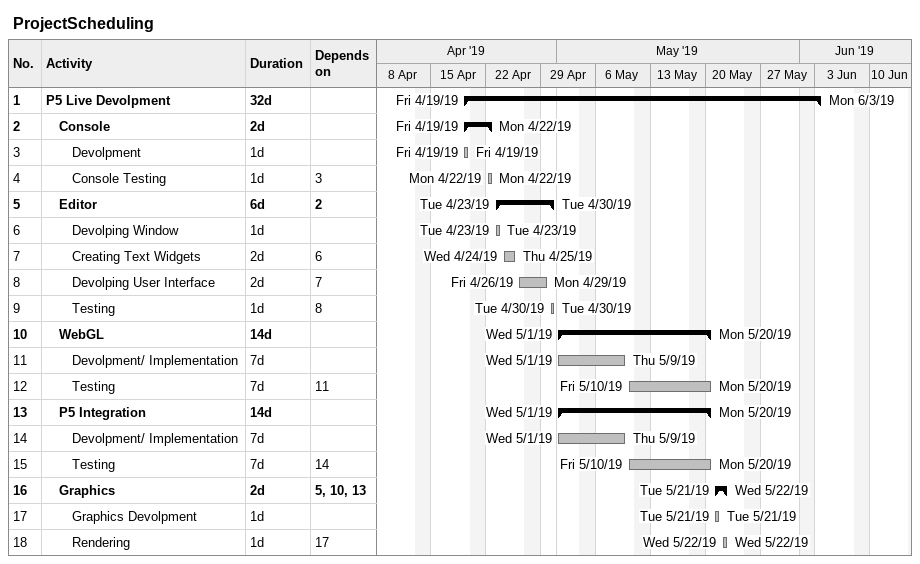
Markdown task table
ProjectScheduling

| ID | Level | Task | Duration | Start | Finish | Predecessors |
|---|---|---|---|---|---|---|
| 1 | 1 | **P5 Live Devolpment** | 32d | 2019-04-19 | 2019-06-03 |  |
| 2 | 2 | **Console** | 2d | 2019-04-19 | 2019-04-22 |  |
| 3 | 3 | Devolpment | 1d | 2019-04-19 | 2019-04-19 |  |
| 4 | 3 | Console Testing | 1d | 2019-04-22 | 2019-04-22 | 3 |
| 5 | 2 | **Editor** | 6d | 2019-04-23 | 2019-04-30 | 2 |
| 6 | 3 | Devolping Window | 1d | 2019-04-23 | 2019-04-23 |  |
| 7 | 3 | Creating Text Widgets | 2d | 2019-04-24 | 2019-04-25 | 6 |
| 8 | 3 | Devolping User Interface | 2d | 2019-04-26 | 2019-04-29 | 7 |
| 9 | 3 | Testing | 1d | 2019-04-30 | 2019-04-30 | 8 |
| 10 | 2 | **WebGL** | 14d | 2019-05-01 | 2019-05-20 |  |
| 11 | 3 | Devolpment/ Implementation | 7d | 2019-05-01 | 2019-05-09 |  |
| 12 | 3 | Testing | 7d | 2019-05-10 | 2019-05-20 | 11 |
| 13 | 2 | **P5 Integration** | 14d | 2019-05-01 | 2019-05-20 |  |
| 14 | 3 | Devolpment/ Implementation | 7d | 2019-05-01 | 2019-05-09 |  |
| 15 | 3 | Testing | 7d | 2019-05-10 | 2019-05-20 | 14 |
| 16 | 2 | **Graphics** | 2d | 2019-05-21 | 2019-05-22 | 5, 10, 13 |
| 17 | 3 | Graphics Devolpment | 1d | 2019-05-21 | 2019-05-21 |  |
| 18 | 3 | Rendering | 1d | 2019-05-22 | 2019-05-22 | 17 |
